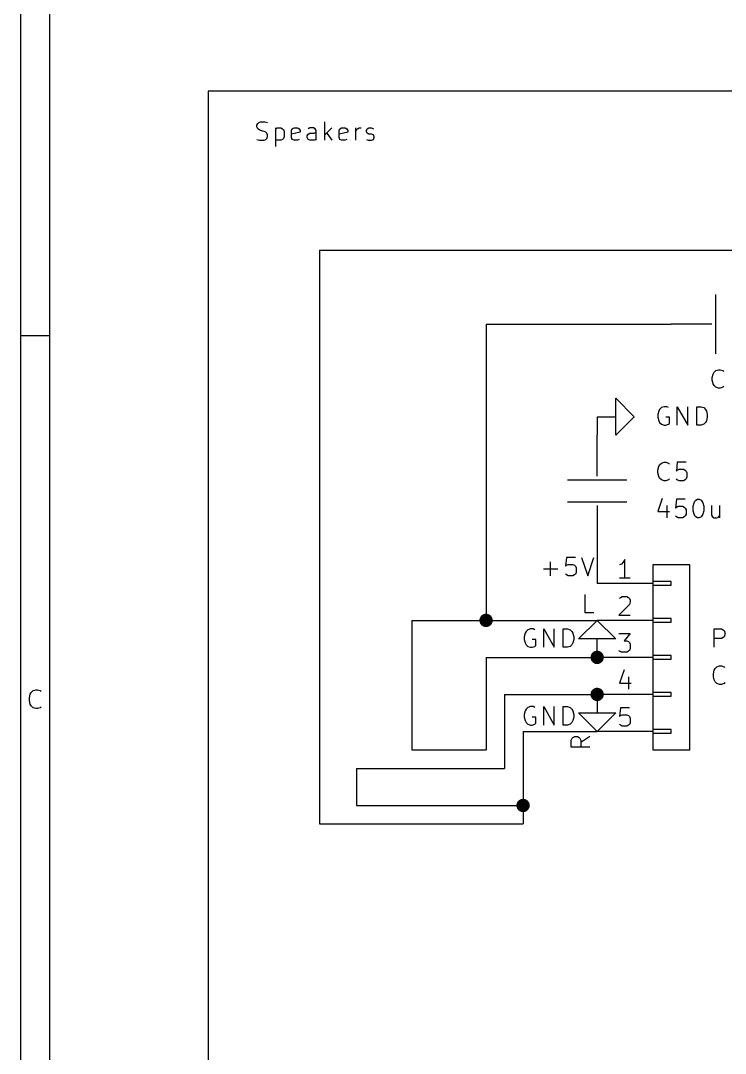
# Model space of a CAD drawing. Header units: inches. Extents: x 0.4 to 11.3, y -7.9 to -0.4.
# Drawn here: x 0.394 to 2.296, y -6.27 to -3.48 of the extents above; entities that cross this region are included whole.
import ezdxf

# ---------------------------------------------------------------- set-up
doc = ezdxf.new("R2010")
doc.units = ezdxf.units.IN
doc.header["$MEASUREMENT"] = 0
for name, color, linetype in [('GREENSIXTYFIVE', 129, 'CONTINUOUS'), ('LIGHTBLUE', 172, 'CONTINUOUS'), ('LIGHTGREEN', 92, 'CONTINUOUS'), ('LIGHTRED', 12, 'CONTINUOUS'), ('RED', 14, 'CONTINUOUS'), ('REDSIX', 19, 'CONTINUOUS'), ('WHITE', 250, 'CONTINUOUS')]:
    doc.layers.add(name, color=color, linetype=linetype)

msp = doc.modelspace()

# ---------------------------------------------------------------- linework, layer by layer
at = {"layer": 'GREENSIXTYFIVE', "linetype": 'CONTINUOUS'}
for p, q in [((2.2607, -4.4442), (2.2631, -4.4347)), ((2.2631, -4.4347), (2.2655, -4.4299)), ((2.2655, -4.4299), (2.2702, -4.4252)), ((2.2702, -4.4252), (2.2774, -4.4228)), ((2.2774, -4.4228), (2.2821, -4.4228)), ((2.2821, -4.4228), (2.2893, -4.4252)), ((2.2893, -4.4252), (2.2917, -4.4276)), ((2.2607, -4.4514), (2.2607, -4.4442)), ((2.2631, -4.4609), (2.2607, -4.4514)), ((2.2655, -4.4657), (2.2631, -4.4609)), ((2.2702, -4.4704), (2.2655, -4.4657)), ((2.2774, -4.4728), (2.2702, -4.4704)), ((2.2821, -4.4728), (2.2774, -4.4728)), ((2.2893, -4.4704), (2.2821, -4.4728)), ((2.2917, -4.468), (2.2893, -4.4704)), ((2.1163, -4.5347), (2.1139, -4.5442)), ((2.1163, -4.5347), (2.1139, -4.5442)), ((2.1139, -4.5442), (2.1139, -4.5514)), ((2.1139, -4.5442), (2.1139, -4.5514)), ((2.1187, -4.5299), (2.1163, -4.5347)), ((2.1187, -4.5299), (2.1163, -4.5347)), ((2.1234, -4.5252), (2.1187, -4.5299)), ((2.1234, -4.5252), (2.1187, -4.5299)), ((2.1306, -4.5228), (2.1234, -4.5252)), ((2.1306, -4.5228), (2.1234, -4.5252)), ((2.1377, -4.5228), (2.1306, -4.5228)), ((2.1377, -4.5228), (2.1306, -4.5228)), ((2.1425, -4.5252), (2.1377, -4.5228)), ((2.1425, -4.5252), (2.1377, -4.5228)), ((2.1663, -4.5728), (2.1663, -4.5228)), ((2.1663, -4.5228), (2.1949, -4.5728)), ((2.1663, -4.5728), (2.1663, -4.5228)), ((2.1663, -4.5228), (2.1949, -4.5728)), ((2.1949, -4.5728), (2.1949, -4.5228)), ((2.1949, -4.5728), (2.1949, -4.5228)), ((2.2187, -4.5728), (2.2187, -4.5228)), ((2.2187, -4.5228), (2.2306, -4.5228)), ((2.2187, -4.5728), (2.2187, -4.5228)), ((2.2187, -4.5228), (2.2306, -4.5228)), ((2.2306, -4.5228), (2.2377, -4.5252)), ((2.2306, -4.5228), (2.2377, -4.5252)), ((2.2377, -4.5252), (2.2425, -4.5299)), ((2.2377, -4.5252), (2.2425, -4.5299)), ((2.2425, -4.5299), (2.2449, -4.5347)), ((2.2425, -4.5299), (2.2449, -4.5347)), ((2.2449, -4.5347), (2.2472, -4.5442)), ((2.2449, -4.5347), (2.2472, -4.5442)), ((2.2472, -4.5442), (2.2472, -4.5514)), ((2.2472, -4.5442), (2.2472, -4.5514)), ((2.1139, -4.5514), (2.1163, -4.5609)), ((2.1139, -4.5514), (2.1163, -4.5609)), ((2.1163, -4.5609), (2.1187, -4.5657)), ((2.1163, -4.5609), (2.1187, -4.5657)), ((2.1187, -4.5657), (2.1234, -4.5704)), ((2.1187, -4.5657), (2.1234, -4.5704)), ((2.1234, -4.5704), (2.1306, -4.5728)), ((2.1234, -4.5704), (2.1306, -4.5728)), ((2.1306, -4.5728), (2.1353, -4.5728)), ((2.1306, -4.5728), (2.1353, -4.5728)), ((2.1449, -4.5514), (2.1353, -4.5514)), ((2.1449, -4.5514), (2.1353, -4.5514)), ((2.1353, -4.5728), (2.1425, -4.5704)), ((2.1353, -4.5728), (2.1425, -4.5704)), ((2.1425, -4.5704), (2.1449, -4.568)), ((2.1425, -4.5704), (2.1449, -4.568)), ((2.1449, -4.568), (2.1449, -4.5514)), ((2.1449, -4.568), (2.1449, -4.5514)), ((2.2306, -4.5728), (2.2187, -4.5728)), ((2.2306, -4.5728), (2.2187, -4.5728)), ((2.2377, -4.5704), (2.2306, -4.5728)), ((2.2377, -4.5704), (2.2306, -4.5728)), ((2.2425, -4.5657), (2.2377, -4.5704)), ((2.2425, -4.5657), (2.2377, -4.5704)), ((2.2449, -4.5609), (2.2425, -4.5657)), ((2.2449, -4.5609), (2.2425, -4.5657)), ((2.2472, -4.5514), (2.2449, -4.5609)), ((2.2472, -4.5514), (2.2449, -4.5609)), ((2.1139, -4.6942), (2.1163, -4.6847)), ((2.1139, -4.6942), (2.1163, -4.6847)), ((2.1163, -4.6847), (2.1187, -4.6799)), ((2.1163, -4.6847), (2.1187, -4.6799)), ((2.1187, -4.6799), (2.1234, -4.6752)), ((2.1187, -4.6799), (2.1234, -4.6752)), ((2.1234, -4.6752), (2.1306, -4.6728)), ((2.1234, -4.6752), (2.1306, -4.6728)), ((2.1306, -4.6728), (2.1353, -4.6728)), ((2.1306, -4.6728), (2.1353, -4.6728)), ((2.1353, -4.6728), (2.1425, -4.6752)), ((2.1353, -4.6728), (2.1425, -4.6752)), ((2.1425, -4.6752), (2.1449, -4.6776)), ((2.1425, -4.6752), (2.1449, -4.6776)), ((2.1663, -4.6728), (2.1639, -4.6966)), ((2.1663, -4.6728), (2.1639, -4.6966)), ((2.1901, -4.6728), (2.1663, -4.6728)), ((2.1901, -4.6728), (2.1663, -4.6728)), ((2.1139, -4.7014), (2.1139, -4.6942)), ((2.1139, -4.7014), (2.1139, -4.6942)), ((2.1163, -4.7109), (2.1139, -4.7014)), ((2.1163, -4.7109), (2.1139, -4.7014)), ((2.1187, -4.7157), (2.1163, -4.7109)), ((2.1187, -4.7157), (2.1163, -4.7109)), ((2.1639, -4.6966), (2.1663, -4.6942)), ((2.1639, -4.6966), (2.1663, -4.6942)), ((2.1663, -4.6942), (2.171, -4.6918)), ((2.1663, -4.6942), (2.171, -4.6918)), ((2.171, -4.6918), (2.1829, -4.6918)), ((2.171, -4.6918), (2.1829, -4.6918)), ((2.1829, -4.6918), (2.1877, -4.6942)), ((2.1829, -4.6918), (2.1877, -4.6942)), ((2.1877, -4.6942), (2.1901, -4.6966)), ((2.1877, -4.6942), (2.1901, -4.6966)), ((2.1901, -4.6966), (2.1925, -4.7014)), ((2.1901, -4.6966), (2.1925, -4.7014)), ((2.1925, -4.7133), (2.1901, -4.718)), ((2.1925, -4.7133), (2.1901, -4.718)), ((2.1925, -4.7014), (2.1925, -4.7133)), ((2.1925, -4.7014), (2.1925, -4.7133)), ((2.1234, -4.7204), (2.1187, -4.7157)), ((2.1234, -4.7204), (2.1187, -4.7157)), ((2.1306, -4.7228), (2.1234, -4.7204)), ((2.1306, -4.7228), (2.1234, -4.7204)), ((2.1353, -4.7228), (2.1306, -4.7228)), ((2.1353, -4.7228), (2.1306, -4.7228)), ((2.1425, -4.7204), (2.1353, -4.7228)), ((2.1425, -4.7204), (2.1353, -4.7228)), ((2.1449, -4.718), (2.1425, -4.7204)), ((2.1449, -4.718), (2.1425, -4.7204)), ((2.1663, -4.7204), (2.1639, -4.718)), ((2.1663, -4.7204), (2.1639, -4.718)), ((2.171, -4.7228), (2.1663, -4.7204)), ((2.171, -4.7228), (2.1663, -4.7204)), ((2.1829, -4.7228), (2.171, -4.7228)), ((2.1829, -4.7228), (2.171, -4.7228)), ((2.1877, -4.7204), (2.1829, -4.7228)), ((2.1877, -4.7204), (2.1829, -4.7228)), ((2.1901, -4.718), (2.1877, -4.7204)), ((2.1901, -4.718), (2.1877, -4.7204)), ((2.1258, -4.7704), (2.1139, -4.8061)), ((2.1258, -4.7704), (2.1139, -4.8061)), ((2.1377, -4.7895), (2.1377, -4.8228)), ((2.1377, -4.7895), (2.1377, -4.8228)), ((2.1639, -4.7728), (2.1615, -4.7966)), ((2.1639, -4.7728), (2.1615, -4.7966)), ((2.1615, -4.7966), (2.1639, -4.7942)), ((2.1615, -4.7966), (2.1639, -4.7942)), ((2.1877, -4.7728), (2.1639, -4.7728)), ((2.1877, -4.7728), (2.1639, -4.7728)), ((2.1639, -4.7942), (2.1687, -4.7918)), ((2.1639, -4.7942), (2.1687, -4.7918)), ((2.1687, -4.7918), (2.1806, -4.7918)), ((2.1687, -4.7918), (2.1806, -4.7918)), ((2.1806, -4.7918), (2.1853, -4.7942)), ((2.1806, -4.7918), (2.1853, -4.7942)), ((2.1853, -4.7942), (2.1877, -4.7966)), ((2.1853, -4.7942), (2.1877, -4.7966)), ((2.1877, -4.7966), (2.1901, -4.8014)), ((2.1877, -4.7966), (2.1901, -4.8014)), ((2.2091, -4.7918), (2.2115, -4.7823)), ((2.2091, -4.7918), (2.2115, -4.7823)), ((2.2091, -4.8038), (2.2091, -4.7918)), ((2.2091, -4.8038), (2.2091, -4.7918)), ((2.2115, -4.7823), (2.2139, -4.7776)), ((2.2115, -4.7823), (2.2139, -4.7776)), ((2.2139, -4.7776), (2.2163, -4.7752)), ((2.2139, -4.7776), (2.2163, -4.7752)), ((2.2163, -4.7752), (2.221, -4.7728)), ((2.2163, -4.7752), (2.221, -4.7728)), ((2.221, -4.7728), (2.2258, -4.7728)), ((2.221, -4.7728), (2.2258, -4.7728)), ((2.2258, -4.7728), (2.2306, -4.7752)), ((2.2258, -4.7728), (2.2306, -4.7752)), ((2.2306, -4.7752), (2.2329, -4.7776)), ((2.2306, -4.7752), (2.2329, -4.7776)), ((2.2329, -4.7776), (2.2353, -4.7823)), ((2.2329, -4.7776), (2.2353, -4.7823)), ((2.2353, -4.7823), (2.2377, -4.7918)), ((2.2353, -4.7823), (2.2377, -4.7918)), ((2.2377, -4.7918), (2.2377, -4.8038)), ((2.2377, -4.7918), (2.2377, -4.8038)), ((2.2591, -4.7895), (2.2591, -4.8157)), ((2.2591, -4.7895), (2.2591, -4.8157)), ((2.2806, -4.7895), (2.2806, -4.8228)), ((2.2806, -4.7895), (2.2806, -4.8228)), ((2.1139, -4.8061), (2.1449, -4.8061)), ((2.1139, -4.8061), (2.1449, -4.8061)), ((2.1639, -4.8204), (2.1615, -4.818)), ((2.1639, -4.8204), (2.1615, -4.818)), ((2.1687, -4.8228), (2.1639, -4.8204)), ((2.1687, -4.8228), (2.1639, -4.8204)), ((2.1806, -4.8228), (2.1687, -4.8228)), ((2.1806, -4.8228), (2.1687, -4.8228)), ((2.1853, -4.8204), (2.1806, -4.8228)), ((2.1853, -4.8204), (2.1806, -4.8228)), ((2.1877, -4.818), (2.1853, -4.8204)), ((2.1877, -4.818), (2.1853, -4.8204)), ((2.1901, -4.8133), (2.1877, -4.818)), ((2.1901, -4.8133), (2.1877, -4.818)), ((2.1901, -4.8014), (2.1901, -4.8133)), ((2.1901, -4.8014), (2.1901, -4.8133)), ((2.2115, -4.8133), (2.2091, -4.8038)), ((2.2115, -4.8133), (2.2091, -4.8038)), ((2.2139, -4.818), (2.2115, -4.8133)), ((2.2139, -4.818), (2.2115, -4.8133)), ((2.2163, -4.8204), (2.2139, -4.818)), ((2.2163, -4.8204), (2.2139, -4.818)), ((2.221, -4.8228), (2.2163, -4.8204)), ((2.221, -4.8228), (2.2163, -4.8204)), ((2.2258, -4.8228), (2.221, -4.8228)), ((2.2258, -4.8228), (2.221, -4.8228)), ((2.2306, -4.8204), (2.2258, -4.8228)), ((2.2306, -4.8204), (2.2258, -4.8228)), ((2.2329, -4.818), (2.2306, -4.8204)), ((2.2329, -4.818), (2.2306, -4.8204)), ((2.2353, -4.8133), (2.2329, -4.818)), ((2.2353, -4.8133), (2.2329, -4.818)), ((2.2377, -4.8038), (2.2353, -4.8133)), ((2.2377, -4.8038), (2.2353, -4.8133)), ((2.2591, -4.8157), (2.2615, -4.8204)), ((2.2591, -4.8157), (2.2615, -4.8204)), ((2.2615, -4.8204), (2.2663, -4.8228)), ((2.2615, -4.8204), (2.2663, -4.8228)), ((2.2663, -4.8228), (2.2734, -4.8228)), ((2.2663, -4.8228), (2.2734, -4.8228)), ((2.2734, -4.8228), (2.2782, -4.8204)), ((2.2734, -4.8228), (2.2782, -4.8204)), ((2.2782, -4.8204), (2.2806, -4.818)), ((2.2782, -4.8204), (2.2806, -4.818)), ((1.7581, -5.1299), (1.7557, -5.1347)), ((1.7581, -5.1299), (1.7557, -5.1347)), ((1.7629, -5.1252), (1.7581, -5.1299)), ((1.7629, -5.1252), (1.7581, -5.1299)), ((1.77, -5.1228), (1.7629, -5.1252)), ((1.77, -5.1228), (1.7629, -5.1252)), ((1.7771, -5.1228), (1.77, -5.1228)), ((1.7771, -5.1228), (1.77, -5.1228)), ((1.7819, -5.1252), (1.7771, -5.1228)), ((1.7819, -5.1252), (1.7771, -5.1228)), ((1.8057, -5.1728), (1.8057, -5.1228)), ((1.8057, -5.1228), (1.8343, -5.1728)), ((1.8057, -5.1728), (1.8057, -5.1228)), ((1.8057, -5.1228), (1.8343, -5.1728)), ((1.8343, -5.1728), (1.8343, -5.1228)), ((1.8343, -5.1728), (1.8343, -5.1228)), ((1.8581, -5.1728), (1.8581, -5.1228)), ((1.8581, -5.1228), (1.87, -5.1228)), ((1.8581, -5.1728), (1.8581, -5.1228)), ((1.8581, -5.1228), (1.87, -5.1228)), ((1.87, -5.1228), (1.8771, -5.1252)), ((1.87, -5.1228), (1.8771, -5.1252)), ((1.8771, -5.1252), (1.8819, -5.1299)), ((1.8771, -5.1252), (1.8819, -5.1299)), ((1.8819, -5.1299), (1.8843, -5.1347)), ((1.8819, -5.1299), (1.8843, -5.1347)), ((2.2663, -5.1728), (2.2663, -5.1228)), ((2.2663, -5.1228), (2.2853, -5.1228)), ((2.2663, -5.1728), (2.2663, -5.1228)), ((2.2663, -5.1228), (2.2853, -5.1228)), ((2.2853, -5.1228), (2.2901, -5.1252)), ((2.2853, -5.1228), (2.2901, -5.1252)), ((2.2901, -5.1252), (2.2925, -5.1276)), ((2.2901, -5.1252), (2.2925, -5.1276)), ((2.2925, -5.1276), (2.2949, -5.1323)), ((2.2925, -5.1276), (2.2949, -5.1323)), ((2.2949, -5.1323), (2.2949, -5.1395)), ((2.2949, -5.1323), (2.2949, -5.1395)), ((1.7557, -5.1347), (1.7533, -5.1442)), ((1.7557, -5.1347), (1.7533, -5.1442)), ((1.7533, -5.1442), (1.7533, -5.1514)), ((1.7533, -5.1442), (1.7533, -5.1514)), ((1.7533, -5.1514), (1.7557, -5.1609)), ((1.7533, -5.1514), (1.7557, -5.1609)), ((1.7843, -5.1514), (1.7748, -5.1514)), ((1.7843, -5.1514), (1.7748, -5.1514)), ((1.7843, -5.168), (1.7843, -5.1514)), ((1.7843, -5.168), (1.7843, -5.1514)), ((1.8843, -5.1347), (1.8867, -5.1442)), ((1.8843, -5.1347), (1.8867, -5.1442)), ((1.8867, -5.1514), (1.8843, -5.1609)), ((1.8867, -5.1514), (1.8843, -5.1609)), ((1.8867, -5.1442), (1.8867, -5.1514)), ((1.8867, -5.1442), (1.8867, -5.1514)), ((2.2853, -5.149), (2.2663, -5.149)), ((2.2853, -5.149), (2.2663, -5.149)), ((2.2901, -5.1466), (2.2853, -5.149)), ((2.2901, -5.1466), (2.2853, -5.149)), ((2.2925, -5.1442), (2.2901, -5.1466)), ((2.2925, -5.1442), (2.2901, -5.1466)), ((2.2949, -5.1395), (2.2925, -5.1442)), ((2.2949, -5.1395), (2.2925, -5.1442)), ((1.7557, -5.1609), (1.7581, -5.1657)), ((1.7557, -5.1609), (1.7581, -5.1657)), ((1.7581, -5.1657), (1.7629, -5.1704)), ((1.7581, -5.1657), (1.7629, -5.1704)), ((1.7629, -5.1704), (1.77, -5.1728)), ((1.7629, -5.1704), (1.77, -5.1728)), ((1.77, -5.1728), (1.7748, -5.1728)), ((1.77, -5.1728), (1.7748, -5.1728)), ((1.7748, -5.1728), (1.7819, -5.1704)), ((1.7748, -5.1728), (1.7819, -5.1704)), ((1.7819, -5.1704), (1.7843, -5.168)), ((1.7819, -5.1704), (1.7843, -5.168)), ((1.87, -5.1728), (1.8581, -5.1728)), ((1.87, -5.1728), (1.8581, -5.1728)), ((1.8771, -5.1704), (1.87, -5.1728)), ((1.8771, -5.1704), (1.87, -5.1728)), ((1.8819, -5.1657), (1.8771, -5.1704)), ((1.8819, -5.1657), (1.8771, -5.1704)), ((1.8843, -5.1609), (1.8819, -5.1657)), ((1.8843, -5.1609), (1.8819, -5.1657)), ((2.2639, -5.2442), (2.2663, -5.2347)), ((2.2639, -5.2442), (2.2663, -5.2347)), ((2.2639, -5.2514), (2.2639, -5.2442)), ((2.2639, -5.2514), (2.2639, -5.2442)), ((2.2663, -5.2347), (2.2687, -5.2299)), ((2.2663, -5.2347), (2.2687, -5.2299)), ((2.2687, -5.2299), (2.2734, -5.2252)), ((2.2687, -5.2299), (2.2734, -5.2252)), ((2.2734, -5.2252), (2.2806, -5.2228)), ((2.2734, -5.2252), (2.2806, -5.2228)), ((2.2806, -5.2228), (2.2853, -5.2228)), ((2.2806, -5.2228), (2.2853, -5.2228)), ((2.2853, -5.2228), (2.2925, -5.2252)), ((2.2853, -5.2228), (2.2925, -5.2252)), ((2.2925, -5.2252), (2.2949, -5.2276)), ((2.2925, -5.2252), (2.2949, -5.2276)), ((2.2663, -5.2609), (2.2639, -5.2514)), ((2.2663, -5.2609), (2.2639, -5.2514)), ((2.2687, -5.2657), (2.2663, -5.2609)), ((2.2687, -5.2657), (2.2663, -5.2609)), ((2.2734, -5.2704), (2.2687, -5.2657)), ((2.2734, -5.2704), (2.2687, -5.2657)), ((2.2806, -5.2728), (2.2734, -5.2704)), ((2.2806, -5.2728), (2.2734, -5.2704)), ((2.2925, -5.2704), (2.2853, -5.2728)), ((2.2925, -5.2704), (2.2853, -5.2728)), ((2.2949, -5.268), (2.2925, -5.2704)), ((2.2949, -5.268), (2.2925, -5.2704)), ((2.2853, -5.2728), (2.2806, -5.2728)), ((2.2853, -5.2728), (2.2806, -5.2728)), ((1.7557, -5.3447), (1.7533, -5.3542)), ((1.7557, -5.3447), (1.7533, -5.3542)), ((1.7533, -5.3542), (1.7533, -5.3614)), ((1.7533, -5.3542), (1.7533, -5.3614)), ((1.7581, -5.3399), (1.7557, -5.3447)), ((1.7581, -5.3399), (1.7557, -5.3447)), ((1.7629, -5.3352), (1.7581, -5.3399)), ((1.7629, -5.3352), (1.7581, -5.3399)), ((1.77, -5.3328), (1.7629, -5.3352)), ((1.77, -5.3328), (1.7629, -5.3352)), ((1.7771, -5.3328), (1.77, -5.3328)), ((1.7771, -5.3328), (1.77, -5.3328)), ((1.7819, -5.3352), (1.7771, -5.3328)), ((1.7819, -5.3352), (1.7771, -5.3328)), ((1.8057, -5.3828), (1.8057, -5.3328)), ((1.8057, -5.3328), (1.8343, -5.3828)), ((1.8057, -5.3828), (1.8057, -5.3328)), ((1.8057, -5.3328), (1.8343, -5.3828)), ((1.8343, -5.3828), (1.8343, -5.3328)), ((1.8343, -5.3828), (1.8343, -5.3328)), ((1.8581, -5.3828), (1.8581, -5.3328)), ((1.8581, -5.3328), (1.87, -5.3328)), ((1.8581, -5.3828), (1.8581, -5.3328)), ((1.8581, -5.3328), (1.87, -5.3328)), ((1.87, -5.3328), (1.8771, -5.3352)), ((1.87, -5.3328), (1.8771, -5.3352)), ((1.8771, -5.3352), (1.8819, -5.3399)), ((1.8771, -5.3352), (1.8819, -5.3399)), ((1.8819, -5.3399), (1.8843, -5.3447)), ((1.8819, -5.3399), (1.8843, -5.3447)), ((1.8843, -5.3447), (1.8867, -5.3542)), ((1.8843, -5.3447), (1.8867, -5.3542)), ((1.8867, -5.3542), (1.8867, -5.3614)), ((1.8867, -5.3542), (1.8867, -5.3614)), ((1.7533, -5.3614), (1.7557, -5.3709)), ((1.7533, -5.3614), (1.7557, -5.3709)), ((1.7557, -5.3709), (1.7581, -5.3757)), ((1.7557, -5.3709), (1.7581, -5.3757)), ((1.7581, -5.3757), (1.7629, -5.3804)), ((1.7581, -5.3757), (1.7629, -5.3804)), ((1.7629, -5.3804), (1.77, -5.3828)), ((1.7629, -5.3804), (1.77, -5.3828)), ((1.77, -5.3828), (1.7748, -5.3828)), ((1.77, -5.3828), (1.7748, -5.3828)), ((1.7843, -5.3614), (1.7748, -5.3614)), ((1.7843, -5.3614), (1.7748, -5.3614)), ((1.7748, -5.3828), (1.7819, -5.3804)), ((1.7748, -5.3828), (1.7819, -5.3804)), ((1.7819, -5.3804), (1.7843, -5.378)), ((1.7819, -5.3804), (1.7843, -5.378)), ((1.7843, -5.378), (1.7843, -5.3614)), ((1.7843, -5.378), (1.7843, -5.3614)), ((1.87, -5.3828), (1.8581, -5.3828)), ((1.87, -5.3828), (1.8581, -5.3828)), ((1.8771, -5.3804), (1.87, -5.3828)), ((1.8771, -5.3804), (1.87, -5.3828)), ((1.8819, -5.3757), (1.8771, -5.3804)), ((1.8819, -5.3757), (1.8771, -5.3804)), ((1.8843, -5.3709), (1.8819, -5.3757)), ((1.8843, -5.3709), (1.8819, -5.3757)), ((1.8867, -5.3614), (1.8843, -5.3709)), ((1.8867, -5.3614), (1.8843, -5.3709))]:
    msp.add_line(p, q, dxfattribs=at)
at = {"layer": 'LIGHTBLUE', "linetype": 'CONTINUOUS'}
for p, q in [((0.9, -3.67), (0.9, -6.59)), ((4.04, -3.67), (0.9, -3.67)), ((1.0317, -3.7625), (1.034, -3.7577)), ((1.0317, -3.7672), (1.0317, -3.7625)), ((1.034, -3.7577), (1.0364, -3.7553)), ((1.0364, -3.7553), (1.0412, -3.753)), ((1.0412, -3.753), (1.0531, -3.753)), ((1.0531, -3.753), (1.0602, -3.7553)), ((1.215, -3.803), (1.215, -3.753)), ((1.034, -3.772), (1.0317, -3.7672)), ((1.0364, -3.7744), (1.034, -3.772)), ((1.0412, -3.7768), (1.0364, -3.7744)), ((1.0507, -3.7792), (1.0412, -3.7768)), ((1.0555, -3.7815), (1.0507, -3.7792)), ((1.0579, -3.7839), (1.0555, -3.7815)), ((1.0602, -3.7887), (1.0579, -3.7839)), ((1.0579, -3.7982), (1.0602, -3.7934)), ((1.0602, -3.7934), (1.0602, -3.7887)), ((1.0817, -3.7696), (1.0817, -3.8196)), ((1.0817, -3.772), (1.0864, -3.7696)), ((1.0864, -3.7696), (1.096, -3.7696)), ((1.096, -3.7696), (1.1007, -3.772)), ((1.1007, -3.772), (1.1031, -3.7744)), ((1.1031, -3.7744), (1.1055, -3.7792)), ((1.1055, -3.7934), (1.1031, -3.7982)), ((1.1055, -3.7792), (1.1055, -3.7934)), ((1.1245, -3.7768), (1.1269, -3.772)), ((1.1245, -3.7958), (1.1245, -3.7768)), ((1.1483, -3.7815), (1.1245, -3.7863)), ((1.1269, -3.772), (1.1317, -3.7696)), ((1.1317, -3.7696), (1.1412, -3.7696)), ((1.1412, -3.7696), (1.1459, -3.772)), ((1.1459, -3.772), (1.1483, -3.7768)), ((1.1483, -3.7768), (1.1483, -3.7815)), ((1.1674, -3.7911), (1.1698, -3.7863)), ((1.1674, -3.7958), (1.1674, -3.7911)), ((1.1745, -3.7696), (1.1698, -3.772)), ((1.1698, -3.7863), (1.1745, -3.7839)), ((1.184, -3.7696), (1.1745, -3.7696)), ((1.1745, -3.7839), (1.1864, -3.7839)), ((1.1888, -3.772), (1.184, -3.7696)), ((1.1864, -3.7839), (1.1912, -3.7815)), ((1.1912, -3.7768), (1.1888, -3.772)), ((1.1912, -3.803), (1.1912, -3.7768)), ((1.234, -3.7696), (1.215, -3.7887)), ((1.2198, -3.7839), (1.234, -3.803)), ((1.2531, -3.7768), (1.2555, -3.772)), ((1.2531, -3.7958), (1.2531, -3.7768)), ((1.2769, -3.7815), (1.2531, -3.7863)), ((1.2555, -3.772), (1.2602, -3.7696)), ((1.2602, -3.7696), (1.2698, -3.7696)), ((1.2698, -3.7696), (1.2745, -3.772)), ((1.2745, -3.772), (1.2769, -3.7768)), ((1.2769, -3.7768), (1.2769, -3.7815)), ((1.2983, -3.803), (1.2983, -3.7696)), ((1.2983, -3.7792), (1.3007, -3.7744)), ((1.3007, -3.7744), (1.3031, -3.772)), ((1.3031, -3.772), (1.3079, -3.7696)), ((1.3079, -3.7696), (1.3126, -3.7696)), ((1.3269, -3.7768), (1.3293, -3.772)), ((1.3269, -3.7792), (1.3269, -3.7768)), ((1.3293, -3.7839), (1.3269, -3.7792)), ((1.3293, -3.772), (1.334, -3.7696)), ((1.334, -3.7863), (1.3293, -3.7839)), ((1.334, -3.7696), (1.3412, -3.7696)), ((1.3412, -3.7863), (1.334, -3.7863)), ((1.3412, -3.7696), (1.346, -3.772)), ((1.346, -3.7887), (1.3412, -3.7863)), ((1.3483, -3.7934), (1.346, -3.7887)), ((1.3483, -3.7958), (1.3483, -3.7934)), ((1.0317, -3.8006), (1.0388, -3.803)), ((1.0388, -3.803), (1.0507, -3.803)), ((1.0507, -3.803), (1.0555, -3.8006)), ((1.0555, -3.8006), (1.0579, -3.7982)), ((1.0864, -3.803), (1.0817, -3.8006)), ((1.096, -3.803), (1.0864, -3.803)), ((1.1007, -3.8006), (1.096, -3.803)), ((1.1031, -3.7982), (1.1007, -3.8006)), ((1.1269, -3.8006), (1.1245, -3.7958)), ((1.1317, -3.803), (1.1269, -3.8006)), ((1.1412, -3.803), (1.1317, -3.803)), ((1.1459, -3.8006), (1.1412, -3.803)), ((1.1698, -3.8006), (1.1674, -3.7958)), ((1.1745, -3.803), (1.1698, -3.8006)), ((1.1864, -3.803), (1.1745, -3.803)), ((1.1912, -3.8006), (1.1864, -3.803)), ((1.2555, -3.8006), (1.2531, -3.7958)), ((1.2602, -3.803), (1.2555, -3.8006)), ((1.2698, -3.803), (1.2602, -3.803)), ((1.2745, -3.8006), (1.2698, -3.803)), ((1.3269, -3.8006), (1.3317, -3.803)), ((1.3317, -3.803), (1.3412, -3.803)), ((1.3412, -3.803), (1.346, -3.8006)), ((1.346, -3.8006), (1.3483, -3.7958))]:
    msp.add_line(p, q, dxfattribs=at)
at = {"layer": 'LIGHTGREEN', "linetype": 'CONTINUOUS'}
for p, q in [((1.2, -4.1), (1.2, -5.65)), ((1.2, -4.1), (2.65, -4.1)), ((1.65, -4.3), (2.15, -4.3)), ((1.65, -4.3), (1.65, -5.1)), ((1.95, -4.55), (1.95, -4.6)), ((1.95, -4.9), (1.95, -5)), ((1.45, -5.1), (1.45, -5.45)), ((1.45, -5.1), (1.65, -5.1)), ((1.65, -5.1), (1.95, -5.1)), ((1.65, -5.2), (1.65, -5.45)), ((1.65, -5.2), (1.95, -5.2)), ((1.7, -5.3), (1.7, -5.5)), ((1.7, -5.3), (1.95, -5.3)), ((1.75, -5.4), (1.75, -5.6)), ((1.75, -5.4), (1.95, -5.4)), ((1.45, -5.45), (1.65, -5.45)), ((1.3, -5.5), (1.3, -5.6)), ((1.3, -5.5), (1.7, -5.5)), ((1.3, -5.6), (1.75, -5.6)), ((1.75, -5.6), (1.75, -5.65)), ((1.2, -5.65), (1.75, -5.65))]:
    msp.add_line(p, q, dxfattribs=at)
at = {"layer": 'LIGHTGREEN', "const_width": 0.018}
for points in [[(1.641, -5.1, 1), (1.659, -5.1, 1)], [(1.941, -5.2, 1), (1.959, -5.2, 1)], [(1.941, -5.3, 1), (1.959, -5.3, 1)], [(1.741, -5.6, 1), (1.759, -5.6, 1)]]:
    msp.add_lwpolyline(points, format="xyb", close=True, dxfattribs=at)
at = {"layer": 'LIGHTRED', "linetype": 'CONTINUOUS'}
for p, q in [((2.025, -4.9359), (2.0202, -4.943)), ((2.025, -4.9359), (2.0202, -4.943)), ((2.025, -4.9859), (2.025, -4.9359)), ((2.025, -4.9859), (2.025, -4.9359)), ((2.0155, -4.9478), (2.0107, -4.9502)), ((2.0155, -4.9478), (2.0107, -4.9502)), ((2.0202, -4.943), (2.0155, -4.9478)), ((2.0202, -4.943), (2.0155, -4.9478)), ((2.0393, -4.9859), (2.0107, -4.9859)), ((2.0393, -4.9859), (2.0107, -4.9859)), ((2.0107, -5.0406), (2.0131, -5.0383)), ((2.0107, -5.0406), (2.0131, -5.0383)), ((2.0131, -5.0383), (2.0179, -5.0359)), ((2.0131, -5.0383), (2.0179, -5.0359)), ((2.0179, -5.0359), (2.0298, -5.0359)), ((2.0179, -5.0359), (2.0298, -5.0359)), ((2.0298, -5.0359), (2.0345, -5.0383)), ((2.0298, -5.0359), (2.0345, -5.0383)), ((2.0345, -5.0383), (2.0369, -5.0406)), ((2.0345, -5.0383), (2.0369, -5.0406)), ((2.0369, -5.0406), (2.0393, -5.0454)), ((2.0369, -5.0406), (2.0393, -5.0454)), ((2.0393, -5.0454), (2.0393, -5.0502)), ((2.0393, -5.0454), (2.0393, -5.0502)), ((2.0369, -5.0573), (2.0083, -5.0859)), ((2.0369, -5.0573), (2.0083, -5.0859)), ((2.0393, -5.0502), (2.0369, -5.0573)), ((2.0393, -5.0502), (2.0369, -5.0573)), ((2.0083, -5.0859), (2.0393, -5.0859)), ((2.0083, -5.0859), (2.0393, -5.0859)), ((2.0083, -5.1359), (2.0393, -5.1359)), ((2.0083, -5.1359), (2.0393, -5.1359)), ((2.0393, -5.1359), (2.0226, -5.1549)), ((2.0393, -5.1359), (2.0226, -5.1549)), ((2.0226, -5.1549), (2.0298, -5.1549)), ((2.0226, -5.1549), (2.0298, -5.1549)), ((2.0298, -5.1549), (2.0345, -5.1573)), ((2.0298, -5.1549), (2.0345, -5.1573)), ((2.0345, -5.1573), (2.0369, -5.1597)), ((2.0345, -5.1573), (2.0369, -5.1597)), ((2.0369, -5.1597), (2.0393, -5.1644)), ((2.0369, -5.1597), (2.0393, -5.1644)), ((2.0107, -5.1835), (2.0083, -5.1811)), ((2.0107, -5.1835), (2.0083, -5.1811)), ((2.0155, -5.1859), (2.0107, -5.1835)), ((2.0155, -5.1859), (2.0107, -5.1835)), ((2.0298, -5.1859), (2.0155, -5.1859)), ((2.0298, -5.1859), (2.0155, -5.1859)), ((2.0345, -5.1835), (2.0298, -5.1859)), ((2.0345, -5.1835), (2.0298, -5.1859)), ((2.0369, -5.1811), (2.0345, -5.1835)), ((2.0369, -5.1811), (2.0345, -5.1835)), ((2.0393, -5.1764), (2.0369, -5.1811)), ((2.0393, -5.1764), (2.0369, -5.1811)), ((2.0393, -5.1644), (2.0393, -5.1764)), ((2.0393, -5.1644), (2.0393, -5.1764)), ((2.0226, -5.2335), (2.0107, -5.2692)), ((2.0226, -5.2335), (2.0107, -5.2692)), ((2.0107, -5.2692), (2.0417, -5.2692)), ((2.0107, -5.2692), (2.0417, -5.2692)), ((2.0345, -5.2525), (2.0345, -5.2859)), ((2.0345, -5.2525), (2.0345, -5.2859)), ((2.0131, -5.3359), (2.0107, -5.3597)), ((2.0131, -5.3359), (2.0107, -5.3597)), ((2.0369, -5.3359), (2.0131, -5.3359)), ((2.0369, -5.3359), (2.0131, -5.3359)), ((2.0131, -5.3573), (2.0179, -5.3549)), ((2.0131, -5.3573), (2.0179, -5.3549)), ((2.0179, -5.3549), (2.0298, -5.3549)), ((2.0179, -5.3549), (2.0298, -5.3549)), ((2.0298, -5.3549), (2.0345, -5.3573)), ((2.0298, -5.3549), (2.0345, -5.3573)), ((2.0107, -5.3597), (2.0131, -5.3573)), ((2.0107, -5.3597), (2.0131, -5.3573)), ((2.0131, -5.3835), (2.0107, -5.3811)), ((2.0131, -5.3835), (2.0107, -5.3811)), ((2.0179, -5.3859), (2.0131, -5.3835)), ((2.0179, -5.3859), (2.0131, -5.3835)), ((2.0345, -5.3835), (2.0298, -5.3859)), ((2.0345, -5.3835), (2.0298, -5.3859)), ((2.0345, -5.3573), (2.0369, -5.3597)), ((2.0345, -5.3573), (2.0369, -5.3597)), ((2.0369, -5.3811), (2.0345, -5.3835)), ((2.0369, -5.3811), (2.0345, -5.3835)), ((2.0369, -5.3597), (2.0393, -5.3644)), ((2.0369, -5.3597), (2.0393, -5.3644)), ((2.0393, -5.3764), (2.0369, -5.3811)), ((2.0393, -5.3764), (2.0369, -5.3811)), ((2.0393, -5.3644), (2.0393, -5.3764)), ((2.0393, -5.3644), (2.0393, -5.3764)), ((2.0298, -5.3859), (2.0179, -5.3859)), ((2.0298, -5.3859), (2.0179, -5.3859))]:
    msp.add_line(p, q, dxfattribs=at)
at = {"layer": 'RED', "linetype": 'CONTINUOUS'}
for p, q in [((0.3937, -7.8743), (0.3937, -0.3937)), ((0.4724, -7.7956), (0.4724, -0.4724)), ((2.27, -4.38), (2.27, -4.22)), ((2.26, -4.3), (2.15, -4.3)), ((0.3937, -4.3307), (0.4724, -4.3307)), ((2, -4.55), (2, -4.5)), ((2, -4.5), (2.05, -4.55)), ((1.95, -4.55), (2, -4.55)), ((2.05, -4.55), (2, -4.6)), ((2, -4.6), (2, -4.55)), ((1.95, -4.71), (1.95, -4.6)), ((1.95, -4.71), (1.95, -4.6)), ((1.87, -4.72), (2.03, -4.72)), ((1.87, -4.78), (2.03, -4.78)), ((1.95, -4.79), (1.95, -4.9)), ((1.95, -4.79), (1.95, -4.9)), ((2.1, -4.95), (2.1, -5.45)), ((2.2, -4.95), (2.1, -4.95)), ((2.2, -5.45), (2.2, -4.95)), ((2.1, -5), (1.95, -5)), ((2.1, -5), (1.95, -5)), ((2.1, -4.995), (2.1, -5.005)), ((2.15, -4.995), (2.1, -4.995)), ((2.1, -5.005), (2.15, -5.005)), ((2.15, -5.005), (2.15, -4.995)), ((1.9, -5.15), (1.95, -5.1)), ((2.1, -5.1), (1.95, -5.1)), ((1.95, -5.1), (2, -5.15)), ((2.1, -5.1), (1.95, -5.1)), ((2.1, -5.095), (2.1, -5.105)), ((2.15, -5.095), (2.1, -5.095)), ((2.1, -5.105), (2.15, -5.105)), ((2.15, -5.105), (2.15, -5.095)), ((1.95, -5.15), (1.9, -5.15)), ((1.95, -5.2), (1.95, -5.15)), ((2, -5.15), (1.95, -5.15)), ((2.1, -5.2), (1.95, -5.2)), ((2.1, -5.2), (1.95, -5.2)), ((2.1, -5.195), (2.1, -5.205)), ((2.15, -5.195), (2.1, -5.195)), ((2.1, -5.205), (2.15, -5.205)), ((2.15, -5.205), (2.15, -5.195)), ((0.4172, -5.3091), (0.4197, -5.2993)), ((0.4197, -5.2993), (0.4221, -5.2945)), ((0.4221, -5.2945), (0.427, -5.2896)), ((0.427, -5.2896), (0.4343, -5.2872)), ((0.4343, -5.2872), (0.4392, -5.2872)), ((0.4392, -5.2872), (0.4465, -5.2896)), ((0.4465, -5.2896), (0.4489, -5.292)), ((2.1, -5.3), (1.95, -5.3)), ((1.95, -5.3), (1.95, -5.35)), ((2.1, -5.3), (1.95, -5.3)), ((2.1, -5.295), (2.1, -5.305)), ((2.15, -5.295), (2.1, -5.295)), ((2.15, -5.305), (2.15, -5.295)), ((0.4172, -5.3164), (0.4172, -5.3091)), ((0.4197, -5.3261), (0.4172, -5.3164)), ((0.4221, -5.331), (0.4197, -5.3261)), ((2.1, -5.305), (2.15, -5.305)), ((0.427, -5.3359), (0.4221, -5.331)), ((0.4343, -5.3383), (0.427, -5.3359)), ((0.4392, -5.3383), (0.4343, -5.3383)), ((0.4465, -5.3359), (0.4392, -5.3383)), ((0.4489, -5.3335), (0.4465, -5.3359)), ((1.95, -5.4), (1.9, -5.35)), ((1.9, -5.35), (1.95, -5.35)), ((1.95, -5.35), (2, -5.35)), ((2, -5.35), (1.95, -5.4)), ((2.1, -5.4), (1.95, -5.4)), ((2.1, -5.4), (1.95, -5.4)), ((2.1, -5.395), (2.1, -5.405)), ((2.15, -5.395), (2.1, -5.395)), ((2.1, -5.405), (2.15, -5.405)), ((2.15, -5.405), (2.15, -5.395)), ((2.1, -5.45), (2.2, -5.45))]:
    msp.add_line(p, q, dxfattribs=at)
at = {"layer": 'REDSIX', "linetype": 'CONTINUOUS'}
for p, q in [((1.8673, -4.9298), (1.8649, -4.9536)), ((1.8911, -4.9298), (1.8673, -4.9298)), ((1.9078, -4.9298), (1.9245, -4.9798)), ((1.9245, -4.9798), (1.9411, -4.9298)), ((1.8054, -4.9608), (1.8435, -4.9608)), ((1.8245, -4.9798), (1.8245, -4.9417)), ((1.8649, -4.9536), (1.8673, -4.9512)), ((1.8673, -4.9512), (1.8721, -4.9488)), ((1.8721, -4.9488), (1.884, -4.9488)), ((1.884, -4.9488), (1.8887, -4.9512)), ((1.8887, -4.9512), (1.8911, -4.9536)), ((1.8911, -4.9536), (1.8935, -4.9584)), ((1.8935, -4.9584), (1.8935, -4.9703)), ((1.8673, -4.9774), (1.8649, -4.975)), ((1.8721, -4.9798), (1.8673, -4.9774)), ((1.884, -4.9798), (1.8721, -4.9798)), ((1.8887, -4.9774), (1.884, -4.9798)), ((1.8911, -4.975), (1.8887, -4.9774)), ((1.8935, -4.9703), (1.8911, -4.975)), ((1.9173, -5.0798), (1.9173, -5.0298)), ((1.9411, -5.0798), (1.9173, -5.0798)), ((1.8798, -5.4232), (1.8822, -5.4184)), ((1.8798, -5.4422), (1.8798, -5.4232)), ((1.8822, -5.4184), (1.8846, -5.416)), ((1.8846, -5.416), (1.8893, -5.4136)), ((1.8893, -5.4136), (1.8965, -5.4136)), ((1.8965, -5.4136), (1.9012, -5.416)), ((1.9012, -5.416), (1.9036, -5.4184)), ((1.9036, -5.4184), (1.906, -5.4232)), ((1.9298, -5.4136), (1.906, -5.4303)), ((1.906, -5.4232), (1.906, -5.4422)), ((1.9298, -5.4422), (1.8798, -5.4422))]:
    msp.add_line(p, q, dxfattribs=at)
at = {"layer": 'WHITE', "linetype": 'CONTINUOUS'}
for p, q in [((2.1, -4.95), (2.1, -5.45)), ((2.2, -4.95), (2.1, -4.95)), ((2.2, -5.45), (2.2, -4.95)), ((2.1, -5.45), (2.2, -5.45))]:
    msp.add_line(p, q, dxfattribs=at)

doc.saveas('drawing.dxf')
